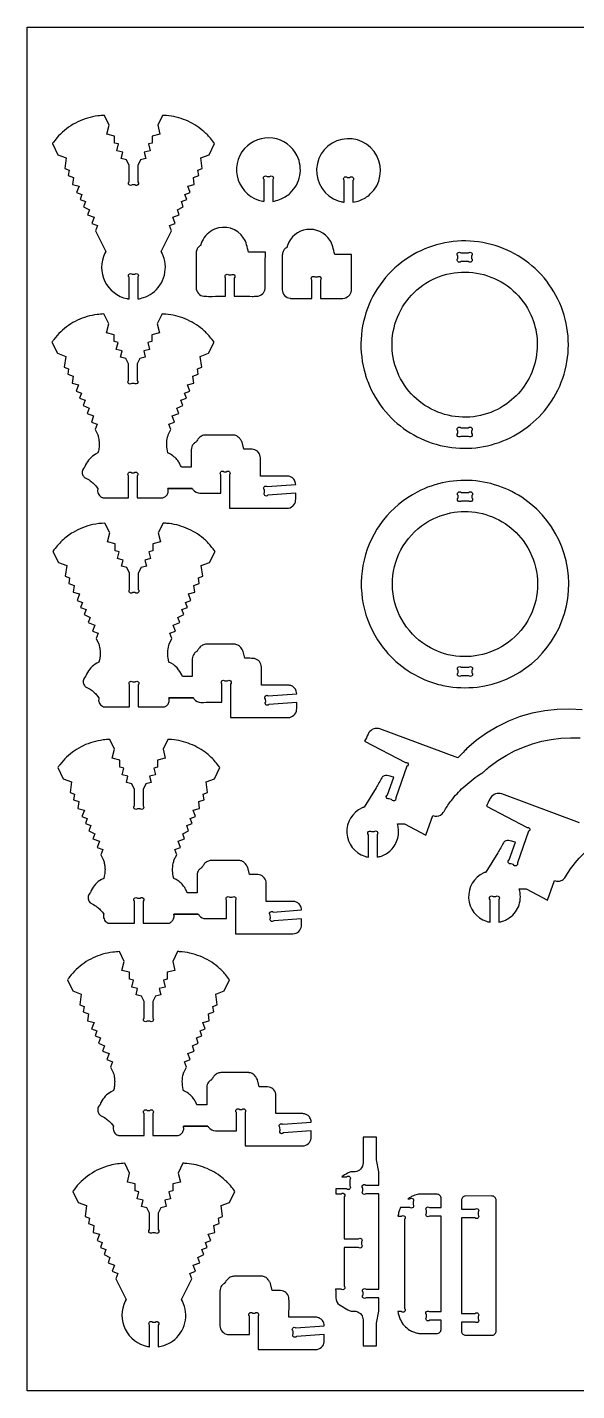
# Model space of a CAD drawing. Extents: x -50 to 95, y -24 to 55.
# Drawn here: x -50.3 to -18.6, y -23.8 to 54.8 of the extents above; entities that cross this region are included whole.
import ezdxf

# ---------------------------------------------------------------- set-up
doc = ezdxf.new("R2010")
doc.units = 0
doc.header["$MEASUREMENT"] = 0
doc.layers.get('0').update_dxf_attribs({"linetype": 'CONTINUOUS'})
doc.layers.add('SECTIONCUTEDGES', color=18, linetype='CONTINUOUS')

msp = doc.modelspace()

# ---------------------------------------------------------------- linework, layer by layer
msp.add_lwpolyline([(94.765, -23.803), (-50.251, -23.803), (-50.251, 54.803), (94.765, 54.803)], close=True)
at = {"layer": 'SECTIONCUTEDGES'}
for points in [[(-44.382, 39.141), (-44.382, 40.394, -1), (-44.205, 40.57), (-44.058, 40.57, -1), (-43.882, 40.394), (-43.882, 39.141, 0.035031), (-43.556, 39.22, 0.079578), (-43.056, 39.472, 0.177317), (-42.347, 40.519, 0.17737), (-42.482, 41.776), (-42.536, 41.877), (-41.948, 43.065), (-42.063, 43.374), (-41.735, 43.495), (-41.867, 43.849), (-41.491, 43.988), (-41.602, 44.286), (-41.261, 44.455), (-41.372, 44.753), (-41.055, 44.87), (-41.162, 45.156), (-40.858, 45.269), (-40.997, 45.646), (-40.625, 45.74), (-40.679, 46.135), (-40.373, 46.248), (-40.417, 46.568), (-40.17, 46.66), (-40.255, 47.279), (-39.775, 47.458), (-39.458, 48.098, 0.016698), (-39.698, 48.405, 0.043492), (-40.129, 48.839, 0.077496), (-41.115, 49.44, 0.077508), (-42.237, 49.711, 0.010997), (-42.347, 49.718, -0.003666), (-42.457, 49.723), (-42.735, 49.16), (-42.604, 48.643), (-43.047, 48.531), (-43.047, 48.131), (-43.273, 48.074), (-43.173, 47.682), (-43.509, 47.597), (-43.418, 47.237), (-43.726, 47.158), (-43.882, 46.843), (-43.882, 45.896, -1), (-44.058, 45.719), (-44.205, 45.719, -1), (-44.382, 45.896), (-44.382, 46.843), (-44.537, 47.158), (-44.846, 47.237), (-44.754, 47.597), (-45.09, 47.682), (-44.99, 48.074), (-45.216, 48.131), (-45.216, 48.531), (-45.659, 48.643), (-45.528, 49.16), (-45.806, 49.723, 0.015709), (-46.193, 49.69, 0.042831), (-46.779, 49.57, 0.082017), (-47.866, 49.043, 0.080336), (-48.747, 48.18, 0.007539), (-48.776, 48.139, -0.002513), (-48.805, 48.098), (-48.488, 47.458), (-48.008, 47.279), (-48.093, 46.66), (-47.846, 46.568), (-47.89, 46.248), (-47.584, 46.135), (-47.638, 45.74), (-47.266, 45.646), (-47.406, 45.269), (-47.102, 45.156), (-47.208, 44.87), (-46.892, 44.753), (-47.002, 44.455), (-46.661, 44.286), (-46.772, 43.988), (-46.396, 43.849), (-46.528, 43.495), (-46.2, 43.374), (-46.315, 43.065), (-45.727, 41.877), (-45.781, 41.776, 0.232949), (-45.782, 40.151, 0.232949), (-44.494, 39.16, 0.011595), (-44.438, 39.15, -0.003865)], [(-36.603, 44.768), (-36.603, 46.021, -1), (-36.427, 46.198), (-36.28, 46.198, -1), (-36.103, 46.021), (-36.103, 44.768, 0.047597), (-35.707, 44.872, 0.100184), (-35.1, 45.244, 0.160083), (-34.546, 46.252, 0.160346), (-34.697, 47.39, 0.250499), (-36.099, 48.411, 0.250445), (-37.727, 47.813, 0.27053), (-38.094, 45.996, 0.270621), (-36.692, 44.783, 0.009062), (-36.648, 44.775, -0.003021)], [(-31.987, 44.716), (-31.987, 45.968, -1), (-31.81, 46.145), (-31.664, 46.145, -1), (-31.487, 45.968), (-31.487, 44.716, 0.047597), (-31.091, 44.819, 0.100184), (-30.484, 45.191, 0.760738), (-32.122, 48.337, 0.761228), (-32.333, 44.797, 0.024169), (-32.187, 44.755, 0.017962)], [(-38.819, 39.294), (-38.819, 40.348, -1), (-38.642, 40.525), (-38.495, 40.525, -1), (-38.319, 40.348), (-38.319, 39.294, -0.001261), (-37.292, 39.291, 0.007568), (-37.036, 39.294, 0.17911), (-36.699, 39.428, 0.186027), (-36.54, 39.741, 0.012625), (-36.539, 39.758, 0.006307), (-36.538, 39.792, 0.00914), (-36.535, 40.2, -0.008036), (-36.527, 41.831), (-37.498, 41.831, 0.003437), (-37.61, 42.267, 0.080686), (-37.782, 42.653, 0.363611), (-39.463, 43.159, 0.187458), (-40.183, 42.453, 0.018465), (-40.211, 42.386, 0.013194), (-40.243, 42.29, 0.057236), (-40.249, 42.261, -0.140672), (-40.259, 42.233, -0.134911), (-40.282, 42.214, 0.061956), (-40.33, 42.186, 0.116179), (-40.465, 42.021, 0.105792), (-40.522, 41.793), (-40.522, 39.792, 0.17911), (-40.387, 39.455, 0.186027), (-40.075, 39.296, 0.012625), (-40.058, 39.295, 0.006307), (-40.024, 39.294, 0.008514), (-39.602, 39.29, -0.002207)], [(-33.853, 39.175), (-33.853, 40.229, -1), (-33.676, 40.406), (-33.53, 40.406, -1), (-33.353, 40.229), (-33.353, 39.175, -0.001261), (-32.326, 39.172, 0.007568), (-32.07, 39.175, 0.17911), (-31.733, 39.309, 0.186027), (-31.574, 39.622, 0.012625), (-31.573, 39.639, 0.006307), (-31.572, 39.673, 0.00914), (-31.569, 40.081, -0.008036), (-31.561, 41.712), (-32.532, 41.712, 0.002778), (-32.646, 42.152, 0.080686), (-32.816, 42.534, 0.286261), (-34.134, 43.142, 0.286452), (-35.26, 42.226, 0.036637), (-35.283, 42.135, -0.114416), (-35.293, 42.114, -0.116624), (-35.316, 42.095, 0.081245), (-35.412, 42.024, 0.097719), (-35.514, 41.871, 0.089338), (-35.556, 41.674), (-35.556, 39.673, 0.17911), (-35.421, 39.336, 0.186027), (-35.109, 39.178, 0.012625), (-35.092, 39.176, 0.006307), (-35.058, 39.175, 0.008514), (-34.636, 39.171, -0.002207)], [(-30.63, 34.373, 0.083187), (-29.593, 32.632, 0.15872), (-26.461, 30.699, 0.155063), (-22.845, 30.952, 0.155089), (-20.038, 33.245, 0.166511), (-19.089, 36.993, 0.16632), (-20.637, 40.541, 0.164857), (-24.003, 42.392, 0.165101), (-27.795, 41.814, 0.174897), (-30.552, 38.832, 0.174968), (-30.768, 34.778, 0.009023), (-30.698, 34.559, 0.010489)], [(-24.821, 41.296), (-25.264, 41.296, -1), (-25.441, 41.472), (-25.441, 41.619, -1), (-25.264, 41.796), (-24.821, 41.796, -1), (-24.644, 41.619), (-24.644, 41.472, -1)], [(-28.515, 34.168, -0.439479), (-27.086, 40.16, -0.439058), (-21.232, 38.228, -0.174074), (-21.007, 35.415, -0.173675), (-22.624, 33.095, -0.202252), (-25.792, 32.39, -0.201817)], [(-42.144, 28.207), (-40.74, 28.206, -0.159762), (-40.727, 28.192, 0.066488), (-40.687, 28.127, 0.224273), (-40.299, 27.945, -0.000395), (-39.097, 27.946), (-39.097, 29, -1), (-38.92, 29.177), (-38.774, 29.177, -1), (-38.597, 29), (-38.597, 27.069), (-35.281, 27.069, 0.17911), (-34.944, 27.203, 0.186027), (-34.786, 27.516, 0.031019), (-34.78, 27.663, -0.005772), (-34.783, 27.936), (-36.383, 27.819, -1), (-36.573, 27.982), (-36.584, 28.132, -1), (-36.42, 28.322), (-34.783, 28.441, 0.052573), (-34.807, 28.585, 0.128734), (-34.925, 28.788, 0.098804), (-35.077, 28.89, 0.090544), (-35.271, 28.932), (-36.816, 28.932, -0.002036), (-36.813, 29.61, 0.007854), (-36.816, 29.976, 0.165437), (-36.934, 30.296, 0.175912), (-37.209, 30.462, 0.045646), (-37.384, 30.481, 0.003185), (-37.776, 30.483), (-37.877, 30.885, 0.035592), (-37.893, 30.917, 0.008238), (-37.974, 31.05, 0.105793), (-38.136, 31.216, 0.114267), (-38.338, 31.292, 0.016414), (-38.36, 31.294, 0.008238), (-38.403, 31.296), (-39.983, 31.296, 0.110419), (-40.207, 31.239, 0.110418), (-40.385, 31.092, 0.022316), (-40.504, 30.924, -0.059806), (-40.537, 30.885, -0.058444), (-40.571, 30.859, 0.099091), (-40.699, 30.746, 0.081372), (-40.77, 30.612, 0.073068), (-40.8, 30.445, 0.009886), (-40.803, 30.243, -0.001648), (-40.8, 29.433), (-41.368, 29.433, 0.019577), (-41.462, 29.635, 0.043762), (-41.577, 29.817, 0.056859), (-41.797, 30.046, 0.05369), (-42.077, 30.232, 0.039391), (-42.131, 30.255, -0.141623), (-42.144, 30.263), (-42.176, 30.392, -0.054644), (-42.215, 30.793, -0.056928), (-42.167, 31.177, -0.006856), (-42.141, 31.277, -0.024199), (-42.132, 31.305), (-41.978, 31.616), (-42.093, 31.924), (-41.765, 32.046), (-41.897, 32.4), (-41.521, 32.539), (-41.632, 32.836), (-41.291, 33.005), (-41.402, 33.303), (-41.085, 33.421), (-41.192, 33.707), (-40.888, 33.82), (-41.027, 34.196), (-40.655, 34.291), (-40.709, 34.685), (-40.403, 34.799), (-40.447, 35.119), (-40.2, 35.211), (-40.285, 35.83), (-39.805, 36.009), (-39.488, 36.649, 0.016698), (-39.727, 36.956, 0.043491), (-40.158, 37.39, 0.077496), (-41.145, 37.99, 0.077508), (-42.267, 38.262, 0.010997), (-42.377, 38.269, -0.003666), (-42.487, 38.274), (-42.765, 37.711), (-42.634, 37.194), (-43.077, 37.081), (-43.077, 36.682), (-43.303, 36.625), (-43.203, 36.233), (-43.539, 36.147), (-43.448, 35.787), (-43.756, 35.709), (-43.912, 35.394), (-43.912, 34.447, -1), (-44.088, 34.27), (-44.235, 34.27, -1), (-44.412, 34.447), (-44.412, 35.394), (-44.567, 35.709), (-44.876, 35.787), (-44.784, 36.147), (-45.12, 36.233), (-45.02, 36.625), (-45.246, 36.682), (-45.246, 37.081), (-45.689, 37.194), (-45.558, 37.711), (-45.836, 38.274, 0.015709), (-46.223, 38.241, 0.042831), (-46.809, 38.121, 0.078645), (-47.866, 37.617, 0.078653), (-48.717, 36.811, 0.010048), (-48.776, 36.73, -0.003349), (-48.835, 36.649), (-48.518, 36.009), (-48.038, 35.83), (-48.123, 35.211), (-47.876, 35.119), (-47.92, 34.799), (-47.614, 34.685), (-47.668, 34.291), (-47.296, 34.196), (-47.435, 33.82), (-47.132, 33.707), (-47.238, 33.421), (-46.922, 33.303), (-47.032, 33.005), (-46.691, 32.836), (-46.802, 32.539), (-46.426, 32.4), (-46.558, 32.046), (-46.23, 31.924), (-46.345, 31.616), (-46.191, 31.305, -0.036497), (-46.16, 31.204, -0.035573), (-46.115, 30.916, -0.036385), (-46.112, 30.653, -0.0364), (-46.147, 30.392), (-46.179, 30.263), (-46.311, 30.197, 0.075892), (-46.653, 29.927, 0.075892), (-46.898, 29.568, 0.038064), (-46.933, 29.479, -0.074201), (-46.955, 29.433, -0.053422), (-46.977, 29.407, 0.096755), (-47.052, 29.3, 0.145353), (-47.081, 29.078, 0.145421), (-46.985, 28.877, 0.10301), (-46.917, 28.827, -0.049055), (-46.624, 28.658, -0.034046), (-46.428, 28.496, -0.034058), (-46.256, 28.31), (-46.179, 28.207, -0.13896), (-46.181, 28.19, 0.06537), (-46.196, 28.123, 0.165435), (-46.132, 27.859, 0.165462), (-45.921, 27.689, 0.012695), (-45.891, 27.679, 0.03751), (-45.88, 27.676), (-44.412, 27.676), (-44.412, 28.945, -1), (-44.235, 29.122), (-44.088, 29.122, -1), (-43.912, 28.945), (-43.912, 27.676), (-42.443, 27.676, 0.089286), (-42.355, 27.706, 0.087241), (-42.229, 27.808, 0.127053), (-42.14, 27.986, 0.114164), (-42.144, 28.207), (-40.74, 28.206)], [(-25.264, 31.718), (-24.821, 31.718, -1), (-24.644, 31.541), (-24.644, 31.394, -1), (-24.821, 31.218), (-25.264, 31.218, -1), (-25.441, 31.394), (-25.441, 31.541, -1)], [(-29.877, 19.21, 0.073328), (-28.668, 17.965, 0.072163), (-27.128, 17.106, 0.043335), (-26.187, 16.837, 0.077023), (-24.332, 16.766, 0.300807), (-19.295, 21.009, 0.30038), (-21.226, 27.314, 0.14707), (-24.397, 28.647, 0.147132), (-27.776, 28.01, 0.217851), (-30.841, 24.087, 0.218138)], [(-24.802, 27.491), (-25.245, 27.491, -1), (-25.422, 27.668), (-25.422, 27.814, -1), (-25.245, 27.991), (-24.802, 27.991, -1), (-24.625, 27.814), (-24.625, 27.668, -1)], [(-27.021, 19.024, -0.255596), (-29.198, 22.4, -0.255597), (-27.53, 26.054, -0.199106), (-24.43, 26.843, -0.198719), (-21.675, 25.205, -0.237123), (-21.016, 21.509, -0.236962), (-23.589, 18.773, -0.106383), (-25.333, 18.529, -0.106542)], [(-42.084, 16.147), (-40.681, 16.146, -0.159762), (-40.668, 16.132, 0.066488), (-40.627, 16.066, 0.224273), (-40.24, 15.884, -0.000395), (-39.038, 15.885), (-39.038, 16.939, -1), (-38.861, 17.116), (-38.715, 17.116, -1), (-38.538, 16.939), (-38.538, 15.008), (-35.222, 15.008, 0.17911), (-34.885, 15.143, 0.186027), (-34.727, 15.455, 0.031019), (-34.721, 15.602, -0.005772), (-34.724, 15.875), (-36.324, 15.758, -1), (-36.513, 15.921), (-36.524, 16.072, -1), (-36.361, 16.261), (-34.724, 16.381, 0.052573), (-34.748, 16.525, 0.128734), (-34.866, 16.728, 0.098804), (-35.018, 16.829, 0.090544), (-35.212, 16.871), (-36.757, 16.871, -0.002036), (-36.754, 17.55, 0.007854), (-36.757, 17.915, 0.165437), (-36.874, 18.235, 0.175912), (-37.15, 18.402, 0.045646), (-37.325, 18.42, 0.003185), (-37.717, 18.423), (-37.818, 18.824, 0.035592), (-37.834, 18.856, 0.008238), (-37.914, 18.989, 0.105793), (-38.077, 19.156, 0.114267), (-38.279, 19.231, 0.016414), (-38.3, 19.234, 0.008238), (-38.344, 19.236), (-39.924, 19.236, 0.110419), (-40.148, 19.179, 0.110418), (-40.326, 19.032, 0.022316), (-40.445, 18.864, -0.059806), (-40.478, 18.824, -0.058444), (-40.512, 18.799, 0.099091), (-40.64, 18.686, 0.081372), (-40.711, 18.551, 0.073068), (-40.741, 18.385, 0.009886), (-40.744, 18.182, -0.001648), (-40.741, 17.372), (-41.308, 17.372, 0.068897), (-41.527, 17.763, 0.102144), (-41.953, 18.136), (-42.084, 18.202), (-42.117, 18.331, -0.059229), (-42.154, 18.749, -0.056927), (-42.092, 19.18, -0.006856), (-42.078, 19.229, -0.021913), (-42.073, 19.244), (-41.919, 19.555), (-42.034, 19.864), (-41.706, 19.985), (-41.838, 20.339), (-41.462, 20.479), (-41.573, 20.776), (-41.232, 20.945), (-41.342, 21.243), (-41.026, 21.36), (-41.132, 21.647), (-40.828, 21.76), (-40.968, 22.136), (-40.595, 22.23), (-40.65, 22.625), (-40.344, 22.738), (-40.388, 23.058), (-40.14, 23.15), (-40.226, 23.77), (-39.746, 23.948), (-39.429, 24.588, 0.016698), (-39.668, 24.895, 0.043491), (-40.099, 25.329, 0.077496), (-41.086, 25.93, 0.077508), (-42.208, 26.201, 0.010997), (-42.318, 26.208, -0.003666), (-42.428, 26.213), (-42.706, 25.65), (-42.575, 25.133), (-43.018, 25.021), (-43.018, 24.622), (-43.243, 24.564), (-43.144, 24.172), (-43.48, 24.087), (-43.388, 23.727), (-43.697, 23.649), (-43.852, 23.334), (-43.852, 22.386, -1), (-44.029, 22.209), (-44.176, 22.209, -1), (-44.352, 22.386), (-44.352, 23.334), (-44.508, 23.649), (-44.816, 23.727), (-44.725, 24.087), (-45.061, 24.172), (-44.961, 24.564), (-45.187, 24.622), (-45.187, 25.021), (-45.63, 25.133), (-45.499, 25.65), (-45.777, 26.213, 0.041478), (-46.47, 26.128, 0.08461), (-47.616, 25.679, 0.053235), (-48.236, 25.21, 0.050197), (-48.776, 24.588), (-48.459, 23.948), (-47.979, 23.77), (-48.064, 23.15), (-47.817, 23.058), (-47.861, 22.738), (-47.555, 22.625), (-47.609, 22.23), (-47.237, 22.136), (-47.376, 21.76), (-47.072, 21.647), (-47.179, 21.36), (-46.862, 21.243), (-46.973, 20.945), (-46.632, 20.776), (-46.742, 20.479), (-46.367, 20.339), (-46.498, 19.985), (-46.171, 19.864), (-46.286, 19.555), (-46.132, 19.244, -0.036497), (-46.101, 19.143, -0.035573), (-46.056, 18.856, -0.036385), (-46.053, 18.592, -0.0364), (-46.088, 18.331), (-46.12, 18.202), (-46.252, 18.136, 0.075892), (-46.593, 17.867, 0.075892), (-46.839, 17.508, 0.038064), (-46.874, 17.419, -0.074201), (-46.896, 17.372, -0.053422), (-46.917, 17.347, 0.096755), (-46.993, 17.24, 0.145353), (-47.022, 17.018, 0.145421), (-46.926, 16.816, 0.10301), (-46.857, 16.766, -0.049055), (-46.565, 16.597, -0.034046), (-46.369, 16.436, -0.034058), (-46.197, 16.249), (-46.12, 16.147, -0.13896), (-46.122, 16.13, 0.06537), (-46.137, 16.063, 0.165435), (-46.073, 15.799, 0.165462), (-45.862, 15.629, 0.012695), (-45.831, 15.618, 0.03751), (-45.821, 15.616), (-44.352, 15.616), (-44.352, 16.884, -1), (-44.176, 17.061), (-44.029, 17.061, -1), (-43.852, 16.884), (-43.852, 15.616), (-42.384, 15.616, 0.089286), (-42.296, 15.646, 0.087241), (-42.17, 15.747, 0.127053), (-42.081, 15.926, 0.114164), (-42.084, 16.147), (-40.681, 16.146)], [(-25.245, 17.913), (-24.802, 17.913, -1), (-24.625, 17.736), (-24.625, 17.59, -1), (-24.802, 17.413), (-25.245, 17.413, -1), (-25.422, 17.59), (-25.422, 17.736, -1)], [(-41.807, 3.681), (-40.404, 3.68, -0.159762), (-40.391, 3.665, 0.066488), (-40.35, 3.6, 0.224273), (-39.963, 3.418, -0.000395), (-38.761, 3.419), (-38.761, 4.473, -1), (-38.584, 4.65), (-38.437, 4.65, -1), (-38.261, 4.473), (-38.261, 2.542), (-34.945, 2.542, 0.17911), (-34.608, 2.677, 0.186027), (-34.449, 2.989, 0.031019), (-34.444, 3.136, -0.005772), (-34.447, 3.409), (-36.047, 3.292, -1), (-36.236, 3.455), (-36.247, 3.606, -1), (-36.084, 3.795), (-34.447, 3.915, 0.052573), (-34.471, 4.059, 0.128734), (-34.589, 4.261, 0.098804), (-34.74, 4.363, 0.090544), (-34.935, 4.405), (-36.48, 4.405, -0.002036), (-36.477, 5.084, 0.007854), (-36.48, 5.449, 0.165437), (-36.597, 5.769, 0.175912), (-36.873, 5.936, 0.045646), (-37.047, 5.954, 0.003185), (-37.44, 5.957), (-37.54, 6.358, 0.035592), (-37.556, 6.39, 0.008238), (-37.637, 6.523, 0.105793), (-37.799, 6.69, 0.114267), (-38.001, 6.765, 0.016414), (-38.023, 6.767, 0.008238), (-38.067, 6.77), (-39.647, 6.77, 0.110419), (-39.87, 6.713, 0.110418), (-40.049, 6.566, 0.022316), (-40.168, 6.398, -0.059806), (-40.201, 6.358, -0.058444), (-40.235, 6.332, 0.099091), (-40.362, 6.22, 0.081372), (-40.434, 6.085, 0.073068), (-40.464, 5.918, 0.009886), (-40.466, 5.716, -0.001648), (-40.464, 4.906), (-41.031, 4.906, 0.019577), (-41.126, 5.109, 0.043762), (-41.24, 5.29, 0.050471), (-41.439, 5.502, 0.05052), (-41.676, 5.67), (-41.807, 5.736), (-41.839, 5.865, -0.059229), (-41.877, 6.283, -0.056927), (-41.814, 6.714, -0.006856), (-41.801, 6.763, -0.021913), (-41.796, 6.778), (-41.642, 7.089), (-41.756, 7.398), (-41.429, 7.519), (-41.56, 7.873), (-41.185, 8.012), (-41.295, 8.31), (-40.954, 8.479), (-41.065, 8.777), (-40.749, 8.894), (-40.855, 9.181), (-40.551, 9.294), (-40.691, 9.67), (-40.318, 9.764), (-40.372, 10.159), (-40.067, 10.272), (-40.111, 10.592), (-39.863, 10.684), (-39.948, 11.304), (-39.468, 11.482), (-39.152, 12.122, 0.019036), (-39.414, 12.455, 0.047844), (-39.899, 12.927, 0.074136), (-40.855, 13.482, 0.074149), (-41.931, 13.735, 0.010997), (-42.04, 13.742, -0.003666), (-42.15, 13.747), (-42.429, 13.184), (-42.298, 12.667), (-42.74, 12.555), (-42.74, 12.156), (-42.966, 12.098), (-42.867, 11.706), (-43.202, 11.621), (-43.111, 11.261), (-43.419, 11.182), (-43.575, 10.868), (-43.575, 9.92, -1), (-43.752, 9.743), (-43.898, 9.743, -1), (-44.075, 9.92), (-44.075, 10.868), (-44.231, 11.182), (-44.539, 11.261), (-44.448, 11.621), (-44.784, 11.706), (-44.684, 12.098), (-44.91, 12.156), (-44.91, 12.555), (-45.352, 12.667), (-45.221, 13.184), (-45.5, 13.747, 0.015709), (-45.887, 13.714, 0.042831), (-46.472, 13.594, 0.078645), (-47.53, 13.09, 0.078653), (-48.38, 12.285, 0.010048), (-48.44, 12.204, -0.003349), (-48.499, 12.122), (-48.182, 11.482), (-47.702, 11.304), (-47.787, 10.684), (-47.539, 10.592), (-47.583, 10.272), (-47.278, 10.159), (-47.332, 9.764), (-46.959, 9.67), (-47.099, 9.294), (-46.795, 9.181), (-46.901, 8.894), (-46.585, 8.777), (-46.696, 8.479), (-46.355, 8.31), (-46.465, 8.012), (-46.09, 7.873), (-46.221, 7.519), (-45.894, 7.398), (-46.008, 7.089), (-45.854, 6.778, -0.040165), (-45.822, 6.671, -0.020539), (-45.785, 6.455, -0.043212), (-45.773, 6.167, -0.04095), (-45.811, 5.865), (-45.843, 5.736), (-45.975, 5.67, 0.075892), (-46.323, 5.395, 0.079074), (-46.562, 5.042, 0.032838), (-46.597, 4.952, -0.072134), (-46.619, 4.906, -0.053422), (-46.64, 4.881, 0.096755), (-46.716, 4.773, 0.145353), (-46.745, 4.552, 0.145421), (-46.648, 4.35, 0.10301), (-46.58, 4.3, -0.049055), (-46.288, 4.131, -0.034046), (-46.092, 3.97, -0.034058), (-45.92, 3.783), (-45.843, 3.681, -0.13896), (-45.844, 3.664, 0.06537), (-45.859, 3.597, 0.165435), (-45.796, 3.333, 0.165462), (-45.585, 3.162, 0.012695), (-45.554, 3.152, 0.03751), (-45.543, 3.15), (-44.075, 3.15), (-44.075, 4.418, -1), (-43.898, 4.595), (-43.752, 4.595, -1), (-43.575, 4.418), (-43.575, 3.15), (-42.107, 3.15, 0.089286), (-42.018, 3.18, 0.087241), (-41.893, 3.281, 0.127053), (-41.804, 3.46, 0.114164), (-41.807, 3.681), (-40.404, 3.68)], [(-41.249, -8.554), (-39.846, -8.555, -0.159762), (-39.833, -8.569, 0.066488), (-39.792, -8.634, 0.224273), (-39.405, -8.817, -0.000395), (-38.203, -8.816), (-38.203, -7.761, -1), (-38.026, -7.585), (-37.879, -7.585, -1), (-37.703, -7.761), (-37.703, -9.693), (-34.387, -9.693, 0.17911), (-34.05, -9.558, 0.186027), (-33.891, -9.246, 0.031019), (-33.886, -9.099, -0.005772), (-33.889, -8.826), (-35.489, -8.943, -1), (-35.678, -8.779), (-35.689, -8.629, -1), (-35.526, -8.44), (-33.889, -8.32, 0.052573), (-33.913, -8.176, 0.128734), (-34.031, -7.973, 0.098804), (-34.182, -7.872, 0.090544), (-34.377, -7.829), (-35.922, -7.829, -0.002036), (-35.919, -7.151, 0.007854), (-35.922, -6.786, 0.165437), (-36.039, -6.465, 0.175912), (-36.315, -6.299, 0.045646), (-36.489, -6.281, 0.003185), (-36.882, -6.278), (-36.982, -5.877, 0.035592), (-36.998, -5.844, 0.008238), (-37.079, -5.712, 0.105793), (-37.241, -5.545, 0.114267), (-37.443, -5.469, 0.016414), (-37.465, -5.467, 0.008238), (-37.509, -5.465), (-39.089, -5.465, 0.110419), (-39.312, -5.522, 0.110418), (-39.491, -5.669, 0.022316), (-39.61, -5.837, -0.059806), (-39.643, -5.877, -0.058444), (-39.677, -5.902, 0.099091), (-39.804, -6.015, 0.081372), (-39.876, -6.15, 0.073068), (-39.906, -6.316, 0.009886), (-39.908, -6.519, -0.001648), (-39.906, -7.329), (-40.473, -7.329, 0.019577), (-40.568, -7.126, 0.043762), (-40.682, -6.945, 0.056859), (-40.902, -6.716, 0.05369), (-41.182, -6.53, 0.038934), (-41.237, -6.507, -0.138827), (-41.249, -6.498, -0.143099), (-41.259, -6.477, 0.026699), (-41.266, -6.434, -0.061514), (-41.318, -5.977, -0.061514), (-41.256, -5.52, -0.006856), (-41.243, -5.472, -0.021913), (-41.238, -5.457), (-41.084, -5.145), (-41.198, -4.837), (-40.871, -4.715), (-41.002, -4.362), (-40.627, -4.222), (-40.737, -3.925), (-40.396, -3.756), (-40.507, -3.458), (-40.191, -3.341), (-40.297, -3.054), (-39.993, -2.941), (-40.133, -2.565), (-39.76, -2.47), (-39.814, -2.076), (-39.509, -1.963), (-39.553, -1.643), (-39.305, -1.551), (-39.39, -0.931), (-38.91, -0.753), (-38.594, -0.113, 0.016698), (-38.833, 0.195, 0.043491), (-39.264, 0.628, 0.081186), (-40.289, 1.242, 0.079349), (-41.482, 1.508, 0.008253), (-41.537, 1.511, -0.002751), (-41.592, 1.512), (-41.871, 0.949), (-41.74, 0.432), (-42.182, 0.32), (-42.182, -0.079), (-42.408, -0.137), (-42.309, -0.529), (-42.645, -0.614), (-42.553, -0.974), (-42.861, -1.052), (-43.017, -1.367), (-43.017, -2.315, -1), (-43.194, -2.491), (-43.34, -2.491, -1), (-43.517, -2.315), (-43.517, -1.367), (-43.673, -1.052), (-43.981, -0.974), (-43.89, -0.614), (-44.226, -0.529), (-44.126, -0.137), (-44.352, -0.079), (-44.352, 0.32), (-44.794, 0.432), (-44.663, 0.949), (-44.942, 1.512, 0.015709), (-45.329, 1.479, 0.042831), (-45.914, 1.36, 0.078645), (-46.972, 0.856, 0.078653), (-47.822, 0.05, 0.010048), (-47.882, -0.031, -0.003349), (-47.941, -0.113), (-47.624, -0.753), (-47.144, -0.931), (-47.229, -1.551), (-46.981, -1.643), (-47.025, -1.963), (-46.72, -2.076), (-46.774, -2.47), (-46.401, -2.565), (-46.541, -2.941), (-46.237, -3.054), (-46.344, -3.341), (-46.027, -3.458), (-46.138, -3.756), (-45.797, -3.925), (-45.907, -4.222), (-45.532, -4.362), (-45.663, -4.715), (-45.336, -4.837), (-45.45, -5.145), (-45.296, -5.457, -0.034209), (-45.265, -5.561, -0.035573), (-45.221, -5.845, -0.036385), (-45.218, -6.109, -0.0364), (-45.253, -6.37), (-45.285, -6.498), (-45.417, -6.565, 0.079075), (-45.753, -6.827, 0.075892), (-46.004, -7.193, 0.038064), (-46.039, -7.282, -0.074201), (-46.061, -7.329, -0.053422), (-46.082, -7.354, 0.096755), (-46.158, -7.461, 0.145353), (-46.187, -7.683, 0.145421), (-46.091, -7.885, 0.10301), (-46.022, -7.935, -0.049055), (-45.73, -8.104, -0.034046), (-45.534, -8.265, -0.034058), (-45.362, -8.452), (-45.285, -8.554, -0.13896), (-45.286, -8.571, 0.06537), (-45.301, -8.638, 0.165435), (-45.238, -8.902, 0.165462), (-45.027, -9.072, 0.012695), (-44.996, -9.083, 0.03751), (-44.986, -9.085), (-43.517, -9.085), (-43.517, -7.817, -1), (-43.34, -7.64), (-43.194, -7.64, -1), (-43.017, -7.817), (-43.017, -9.085), (-41.549, -9.085, 0.089286), (-41.46, -9.055, 0.087241), (-41.335, -8.953, 0.127053), (-41.246, -8.775, 0.114164), (-41.249, -8.554), (-39.846, -8.555)], [(-30.9, -21.206), (-30.117, -21.206), (-30.117, -19.911), (-30, -19.214), (-30, -18.448), (-30.725, -18.448, -1), (-30.902, -18.271), (-30.902, -18.125, -1), (-30.725, -17.948), (-30, -17.948), (-30, -12.448), (-30.737, -12.448, -1), (-30.914, -12.271), (-30.914, -12.125, -1), (-30.737, -11.948), (-30, -11.948), (-30, -11.182), (-30.117, -10.485), (-30.117, -9.19), (-30.9, -9.19, 0.001261), (-30.897, -10.377, -0.007568), (-30.9, -10.674, -0.17911), (-31.039, -11.022, -0.190362), (-31.356, -11.179, -0.033122), (-31.481, -11.181, 0.112791), (-31.709, -11.222, 0.035463), (-31.796, -11.266, -0.001981), (-32.127, -11.464), (-31.843, -11.464, -1), (-31.667, -11.641), (-31.667, -11.997, -1), (-31.843, -12.173), (-32.464, -12.173), (-32.464, -12.448), (-32.162, -12.448, -1), (-31.985, -12.625), (-31.985, -15.045), (-31.169, -15.045, -1), (-30.992, -15.222), (-30.992, -15.368, -1), (-31.169, -15.545), (-31.985, -15.545), (-31.985, -17.771, -1), (-32.162, -17.948), (-32.48, -17.948, -0.000535), (-32.465, -18.456, 0.224441), (-32.268, -18.844, 0.01549), (-32.251, -18.856, 0.007773), (-32.215, -18.88), (-31.77, -19.143, 0.058554), (-31.647, -19.193, 0.056427), (-31.511, -19.214, 0.003925), (-31.365, -19.219, -0.068856), (-31.257, -19.237, -0.160158), (-31.005, -19.417, -0.153454), (-30.9, -19.722, -0.007568), (-30.897, -20.019, 0.001261)], [(-43.206, -21.272), (-43.206, -20.02, -1), (-43.029, -19.843), (-42.882, -19.843, -1), (-42.706, -20.02), (-42.706, -21.272, 0.035031), (-42.38, -21.193, 0.079578), (-41.88, -20.942, 0.177317), (-41.171, -19.894, 0.17737), (-41.307, -18.637), (-41.36, -18.536), (-40.772, -17.348), (-40.887, -17.04), (-40.56, -16.918), (-40.691, -16.564), (-40.316, -16.425), (-40.426, -16.128), (-40.085, -15.959), (-40.196, -15.661), (-39.879, -15.543), (-39.986, -15.257), (-39.682, -15.144), (-39.822, -14.768), (-39.449, -14.673), (-39.503, -14.279), (-39.198, -14.165), (-39.241, -13.846), (-38.994, -13.754), (-39.079, -13.134), (-38.599, -12.956), (-38.282, -12.315, 0.018535), (-38.549, -11.975, 0.050019), (-39.03, -11.511, 0.072457), (-40.01, -10.945, 0.075989), (-41.061, -10.702, 0.008253), (-41.171, -10.696, -0.002751), (-41.281, -10.69), (-41.56, -11.253), (-41.428, -11.77), (-41.871, -11.883), (-41.871, -12.282), (-42.097, -12.339), (-41.997, -12.732), (-42.333, -12.817), (-42.242, -13.177), (-42.55, -13.255), (-42.706, -13.57), (-42.706, -14.517, -1), (-42.882, -14.694), (-43.029, -14.694, -1), (-43.206, -14.517), (-43.206, -13.57), (-43.361, -13.255), (-43.67, -13.177), (-43.578, -12.817), (-43.914, -12.732), (-43.815, -12.339), (-44.04, -12.282), (-44.04, -11.883), (-44.483, -11.77), (-44.352, -11.253), (-44.63, -10.69, 0.017545), (-45.055, -10.728, 0.033678), (-45.497, -10.814, 0.085695), (-46.645, -11.339, 0.084012), (-47.571, -12.233, 0.007539), (-47.6, -12.274, -0.002513), (-47.629, -12.315), (-47.312, -12.956), (-46.832, -13.134), (-46.918, -13.754), (-46.67, -13.846), (-46.714, -14.165), (-46.408, -14.279), (-46.463, -14.673), (-46.09, -14.768), (-46.23, -15.144), (-45.926, -15.257), (-46.032, -15.543), (-45.716, -15.661), (-45.826, -15.959), (-45.485, -16.128), (-45.596, -16.425), (-45.22, -16.564), (-45.352, -16.918), (-45.024, -17.04), (-45.139, -17.348), (-44.551, -18.536), (-44.605, -18.637, 0.232949), (-44.606, -20.262, 0.232949), (-43.318, -21.253, 0.011595), (-43.262, -21.263, -0.003865)], [(-26.4, -19.74), (-27.068, -19.74, -1), (-27.245, -19.563), (-27.245, -19.417, -1), (-27.068, -19.24), (-26.4, -19.24), (-26.4, -13.74), (-27.068, -13.74, -1), (-27.245, -13.563), (-27.245, -13.417, -1), (-27.068, -13.24), (-26.4, -13.24, -0.004396), (-26.397, -12.904, 0.016956), (-26.4, -12.722, 0.172664), (-26.471, -12.552, 0.185957), (-26.624, -12.475), (-27.648, -12.473, 0.039297), (-27.773, -12.493, 0.048339), (-28.055, -12.589, 0.026369), (-28.155, -12.64, 0.015667), (-28.314, -12.74), (-28.199, -12.74, -1), (-28.022, -12.917), (-28.022, -13.063, -1), (-28.199, -13.24), (-28.74, -13.24, 0.037764), (-28.837, -13.493, 0.040574), (-28.889, -13.74), (-28.682, -13.74, -1), (-28.505, -13.917), (-28.505, -19.063, -1), (-28.682, -19.24), (-28.889, -19.24, 0.074465), (-28.761, -19.688, 0.149358), (-28.215, -20.306, 0.041924), (-28.001, -20.414, 0.041974), (-27.773, -20.485, 0.010642), (-27.692, -20.5, 0.021606), (-27.652, -20.506), (-26.649, -20.506, 0.172664), (-26.479, -20.435, 0.185813), (-26.402, -20.282)], [(-25.232, -19.342), (-24.449, -19.342, -1), (-24.272, -19.518), (-24.272, -19.665, -1), (-24.449, -19.842), (-25.232, -19.842), (-25.23, -20.384, 0.185813), (-25.153, -20.538, 0.172772), (-24.983, -20.608), (-23.455, -20.607, 0.186011), (-23.302, -20.529, 0.172664), (-23.232, -20.359), (-23.232, -12.825, 0.159738), (-23.294, -12.664, 0.173262), (-23.431, -12.581, 0.02507), (-23.447, -12.578, 0.012664), (-23.481, -12.576), (-25.008, -12.577, 0.186011), (-25.161, -12.655, 0.172664), (-25.232, -12.825, 0.016956), (-25.235, -13.006, -0.004396), (-25.232, -13.342), (-24.449, -13.342, -1), (-24.272, -13.518), (-24.272, -13.665, -1), (-24.449, -13.842), (-25.232, -13.842)], [(-37.45, -20.554), (-37.45, -19.5, -1), (-37.273, -19.323), (-37.127, -19.323, -1), (-36.95, -19.5), (-36.95, -21.431), (-33.634, -21.431, 0.17911), (-33.297, -21.297, 0.186027), (-33.139, -20.984, 0.031019), (-33.133, -20.837, -0.005772), (-33.136, -20.564), (-34.737, -20.681, -1), (-34.926, -20.518), (-34.937, -20.368, -1), (-34.773, -20.178), (-33.136, -20.059, 0.052573), (-33.16, -19.915, 0.128734), (-33.278, -19.712, 0.098804), (-33.43, -19.61, 0.090544), (-33.624, -19.568), (-35.169, -19.568, -0.002036), (-35.167, -18.89, 0.007854), (-35.169, -18.524, 0.165437), (-35.287, -18.204, 0.175912), (-35.562, -18.038, 0.045646), (-35.737, -18.019, 0.003185), (-36.13, -18.017), (-36.23, -17.615, 0.035592), (-36.246, -17.583, 0.008238), (-36.327, -17.45, 0.105793), (-36.489, -17.284, 0.114267), (-36.691, -17.208, 0.016414), (-36.713, -17.206, 0.008238), (-36.757, -17.204), (-38.336, -17.204, 0.110419), (-38.56, -17.261, 0.110418), (-38.738, -17.408, 0.022316), (-38.857, -17.576, -0.059806), (-38.89, -17.615, -0.058444), (-38.924, -17.641, 0.099091), (-39.052, -17.754, 0.081372), (-39.123, -17.888, 0.073068), (-39.153, -18.055), (-39.153, -20.056, 0.17911), (-39.019, -20.393, 0.186027), (-38.706, -20.552, 0.012625), (-38.689, -20.553, 0.006307), (-38.655, -20.554, 0.008514), (-38.234, -20.558, -0.002207)]]:
    msp.add_lwpolyline(points, format="xyb", close=True, dxfattribs=at)
for points in [[(-18.265, 15.443), (-18.989, 15.492), (-19.714, 15.477), (-20.435, 15.4), (-21.147, 15.26), (-21.845, 15.059), (-22.522, 14.799), (-23.174, 14.48), (-23.796, 14.107), (-24.383, 13.68), (-24.931, 13.205, 0.013028), (-25.034, 13.102, -0.002171), (-25.436, 12.684), (-29.927, 14.347, 0.161142), (-30.286, 14.347, 0.167596), (-30.561, 14.137, 0.03262), (-30.615, 14.042, -0.002417), (-30.809, 13.652), (-28.461, 12.412, -1), (-28.377, 12.196), (-29.021, 10.379, -1), (-29.253, 10.274), (-29.389, 10.328, -1), (-29.49, 10.551), (-29.129, 11.57, 0.000984), (-29.539, 11.668, 0.161021), (-29.693, 11.655, 0.167951), (-29.819, 11.54, -0.009744), (-30.155, 10.952), (-30.845, 9.838, -0.104608), (-30.866, 9.827, 0.035992), (-30.958, 9.793, 0.3096), (-31.835, 8.345, 0.310426), (-30.802, 7.009, 0.017896), (-30.72, 6.986, 0.01187), (-30.593, 6.958), (-30.593, 8.254, -1), (-30.417, 8.431), (-30.27, 8.431, -1), (-30.093, 8.254), (-30.093, 6.958, 0.023544), (-29.846, 7.024, 0.03569), (-29.689, 7.087, 0.133115), (-29.107, 7.595, 0.130213), (-28.852, 8.341, 0.049199), (-28.858, 8.576, 0.036373), (-28.921, 8.888), (-28.522, 8.888), (-27.281, 8.232), (-26.883, 9.354, 0.10429), (-26.64, 9.324, 0.22206), (-26.279, 9.533, 0.018768), (-26.188, 9.674, -0.030198), (-25.813, 10.228, -0.042786), (-25.126, 10.979, -0.036783), (-24.199, 11.715, -0.013715), (-24.101, 11.777, 0.024577), (-24.004, 11.842, 0.026089), (-23.854, 11.966, -0.020061), (-23.58, 12.2), (-23.131, 12.527), (-22.659, 12.82), (-22.168, 13.079), (-21.66, 13.302), (-21.137, 13.488), (-20.601, 13.636), (-20.057, 13.745), (-19.506, 13.815), (-18.952, 13.845), (-18.397, 13.835)], [(-18.42, 8.937), (-22.911, 10.6, 0.161142), (-23.27, 10.6, 0.167596), (-23.545, 10.39, 0.03262), (-23.6, 10.296, -0.002417), (-23.794, 9.905), (-21.445, 8.665, -1), (-21.361, 8.449), (-22.006, 6.632, -1), (-22.238, 6.527), (-22.374, 6.581, -1), (-22.475, 6.804), (-22.113, 7.823, 0.000984), (-22.524, 7.921, 0.161021), (-22.677, 7.908, 0.167951), (-22.803, 7.793, -0.009744), (-23.139, 7.205), (-23.829, 6.091, -0.104608), (-23.851, 6.08, 0.035992), (-23.942, 6.046, 0.3096), (-24.819, 4.598, 0.310426), (-23.787, 3.262, 0.017896), (-23.704, 3.239, 0.01187), (-23.578, 3.211), (-23.578, 4.507, -1), (-23.401, 4.684), (-23.254, 4.684, -1), (-23.078, 4.507), (-23.078, 3.211, 0.020963), (-22.859, 3.269, 0.061647), (-22.552, 3.407, 0.157927), (-21.952, 4.102, 0.157202), (-21.872, 5.022, 0.017201), (-21.888, 5.082, -0.005733), (-21.905, 5.141), (-21.507, 5.141), (-20.265, 4.485), (-19.867, 5.607, 0.09929), (-19.634, 5.576, 0.110758), (-19.431, 5.636, 0.133074), (-19.244, 5.818, -0.017801), (-18.983, 6.226, -0.056835), (-18.081, 7.259, -0.035533)]]:
    msp.add_lwpolyline(points, format="xyb", dxfattribs=at)

doc.saveas('drawing.dxf')
